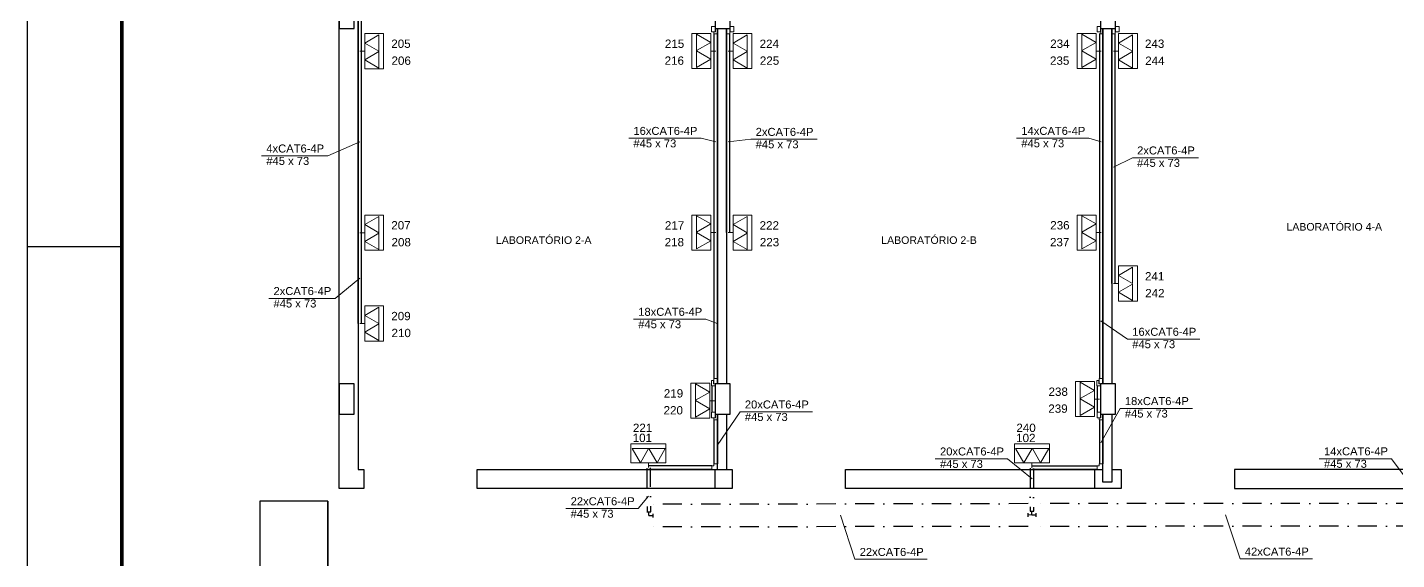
# Model space of a CAD drawing. Header units: millimetres. Extents: x 55 to 8505, y 218 to 3188.
# Drawn here: x 55 to 1867, y 1290 to 1993 of the extents above; entities that cross this region are included whole.
import ezdxf

# ---------------------------------------------------------------- set-up
doc = ezdxf.new("R2010")
doc.units = ezdxf.units.MM
doc.linetypes.add('ACAD_ISO03W100', pattern=[30, 12, -18])
doc.linetypes.add('DASHDOT', pattern=[25.4, 12.7, -6.35, 0, -6.35])
doc.layers.add('ARQ', color=8, linetype='Continuous')
doc.layers.add('LEGENDA', color=7, linetype='Continuous')
for name, color, linetype, lineweight in [('CE-Textos pontos', 5, 'Continuous', 20), ('EL-Condutos', 4, 'Continuous', 30), ('M-Condutos', 6, 'Continuous', 30), ('M-Textos fios', 7, 'Continuous', 20), ('P-SIMBOL', 5, 'Continuous', 20)]:
    doc.layers.add(name, color=color, linetype=linetype, lineweight=lineweight)
doc.styles.add('Arial', font='Arial.ttf')

# ---------------------------------------------------------------- blocks, each defined once
blk = doc.blocks.new('A1 sem aba')
at = {"layer": 'LEGENDA'}
blk.add_line((-166.5, 29.7), (-169, 29.7), dxfattribs=at)
blk.add_lwpolyline([(-169, 59.4), (0, 59.4), (0, 0), (-169, 0), (-169, 59.4)], close=True, dxfattribs=at)
at = {"layer": 'LEGENDA', "const_width": 0.1}
blk.add_lwpolyline([(-1, 58.4), (-1, 1), (-166.5, 1), (-166.5, 58.4)], close=True, dxfattribs=at)
blk = doc.blocks.new('A$C5A5A13F7')
at = {"layer": 'EL-Condutos', "linetype": 'Continuous'}
for p, q in [((517.1, 607.9), (517.5, 607.9)), ((517.1, 603.4), (517.5, 603.4)), ((1027.1, 607.9), (1027.5, 607.9)), ((1027.1, 603.4), (1027.5, 603.4))]:
    blk.add_line(p, q, dxfattribs=at)
at = {"layer": 'P-SIMBOL'}
for points in [[(497.5, 603.3), (497.5, 608), (497.5, 610.6), (492.9, 610.6), (492.9, 603.3), (497.9, 603.3), (497.9, 608)], [(495.9, 600.7), (500.5, 600.7), (500.5, 608), (497.5, 608)], [(495.9, 603.3), (495.9, 600.7)], [(517.1, 600.7), (512.5, 600.7), (512.5, 608), (517.5, 608)], [(517.5, 603.3), (517.5, 608), (517.5, 610.7), (522.1, 610.7), (522.1, 603.3), (517.1, 603.3), (517.1, 608)], [(517.1, 603.3), (517.1, 600.7)], [(1007.5, 603.3), (1007.5, 608), (1007.5, 610.7), (1002.9, 610.7), (1002.9, 603.3), (1007.9, 603.3), (1007.9, 608)], [(1005.9, 600.7), (1010.5, 600.7), (1010.5, 608), (1007.5, 608)], [(1007.9, 603.3), (1007.9, 600.7)], [(1027.1, 600.7), (1022.5, 600.7), (1022.5, 608), (1027.5, 608)], [(1027.5, 603.3), (1027.5, 608), (1027.5, 610.7), (1032.1, 610.7), (1032.1, 603.3), (1027.1, 603.3), (1027.1, 608)], [(1027.1, 603.3), (1027.1, 600.7)], [(495.9, 138), (495.9, 142.7), (495.9, 145.4), (500.5, 145.4), (500.5, 138), (495.5, 138), (495.5, 142.7)], [(1005.9, 138), (1005.9, 142.7), (1005.9, 145.4), (1010.5, 145.4), (1010.5, 138), (1005.5, 138), (1005.5, 142.7)], [(497.5, 135.4), (492.8, 135.4), (492.8, 142.7), (495.9, 142.7)], [(497.5, 138), (497.5, 135.4)], [(1007.5, 135.4), (1002.8, 135.4), (1002.8, 142.7), (1005.9, 142.7)], [(1007.5, 138), (1007.5, 135.4)], [(497.5, 93.3), (497.5, 98), (497.5, 100.6), (492.9, 100.6), (492.9, 93.3), (497.9, 93.3), (497.9, 98)], [(495.9, 90.7), (500.5, 90.7), (500.5, 98), (497.5, 98)], [(495.9, 93.3), (495.9, 90.7)], [(1007.5, 93.3), (1007.5, 98), (1007.5, 100.7), (1002.9, 100.7), (1002.9, 93.3), (1007.9, 93.3), (1007.9, 98)], [(1005.9, 90.7), (1010.5, 90.7), (1010.5, 98), (1007.5, 98)], [(1005.9, 93.3), (1005.9, 90.7)]]:
    blk.add_lwpolyline(points, dxfattribs=at)

msp = doc.modelspace()

# ---------------------------------------------------------------- linework, layer by layer
at = {"layer": 'ARQ', "color": 8, "linetype": 'Continuous'}
for p, q in [((467.555, 1971.828), (467.555, 2616.828)), ((492.555, 2591.828), (492.555, 1971.828)), ((467.555, 1383.828), (467.555, 1971.828)), ((492.555, 1971.828), (492.555, 1408.828)), ((968.055, 1408.828), (968.055, 1481.828)), ((980.055, 1481.828), (980.055, 1408.828)), ((492.555, 1408.828), (500.055, 1408.828)), ((500.055, 1408.828), (500.055, 1383.828)), ((650.055, 1383.828), (650.055, 1408.828)), ((650.055, 1408.828), (987.555, 1408.828)), ((987.555, 1408.828), (987.555, 1383.828)), ((2012.555, 1408.828), (1652.555, 1408.828)), ((1652.555, 1408.828), (1652.555, 1383.828)), ((500.055, 1383.828), (467.555, 1383.828)), ((987.555, 1383.828), (650.055, 1383.828)), ((1652.555, 1383.828), (2012.555, 1383.828))]:
    msp.add_line(p, q, dxfattribs=at)
at = {"layer": 'ARQ', "color": 8}
msp.add_line((452.555, 1366.828), (452.555, 1146.828), dxfattribs=at)
at = {"layer": 'ARQ', "color": 8, "linetype": 'Continuous'}
for points in [[(467.556, 1991.828), (487.556, 1991.828), (487.556, 2031.828), (467.556, 2031.828), (467.556, 1991.828)], [(965.056, 1991.828), (985.056, 1991.828), (985.056, 2031.828), (965.056, 2031.828), (965.056, 1991.828)], [(1475.056, 1991.828), (1495.056, 1991.828), (1495.056, 2031.828), (1475.056, 2031.828), (1475.056, 1991.828)], [(467.556, 1481.828), (487.556, 1481.828), (487.556, 1521.828), (467.556, 1521.828), (467.556, 1481.828)], [(965.056, 1481.828), (985.056, 1481.828), (985.056, 1521.828), (965.056, 1521.828), (965.056, 1481.828)], [(1475.056, 1481.828), (1495.056, 1481.828), (1495.056, 1521.828), (1475.056, 1521.828), (1475.056, 1481.828)], [(1490.055, 1481.828), (1490.055, 1408.828), (1502.555, 1408.828), (1502.555, 1383.828), (1137.556, 1383.828), (1137.556, 1408.828), (1361.711, 1408.828)], [(1361.711, 1408.828), (1478.055, 1408.828), (1478.055, 1481.828)]]:
    msp.add_lwpolyline(points, dxfattribs=at)
at = {"layer": 'ARQ', "color": 8}
for points in [[(968.055, 1521.828), (968.055, 1991.828), (980.055, 1991.828), (980.055, 1521.828)], [(1490.055, 1481.828), (1490.055, 1391.828), (1478.055, 1391.828), (1478.055, 1481.828)], [(452.555, 1366.828), (362.555, 1366.828), (362.555, 1004.828), (452.555, 1004.828)]]:
    msp.add_lwpolyline(points, close=True, dxfattribs=at)
at = {"layer": 'ARQ', "color": 8, "linetype": 'Continuous'}
for points in [[(968.055, 1521.828), (968.055, 1991.828), (980.055, 1991.828), (980.055, 1521.828)], [(1490.055, 1991.828), (1490.055, 1521.828), (1478.055, 1521.828), (1478.055, 1991.828)]]:
    msp.add_lwpolyline(points, close=True, dxfattribs=at)
at = {"layer": 'ARQ', "color": 8}
for points in [[(1478.055, 1521.828), (1478.055, 1991.828), (1490.055, 1991.828), (1490.055, 1521.828)], [(968.055, 1408.828), (968.055, 1481.828), (980.055, 1481.828), (980.055, 1408.828)], [(965.055, 1383.828), (965.055, 1408.828)], [(1467.555, 1383.828), (1467.555, 1408.828)], [(452.555, 1366.828), (362.555, 1366.828), (362.555, 1146.828)]]:
    msp.add_lwpolyline(points, dxfattribs=at)
at = {"layer": 'ARQ', "color": 8, "linetype": 'ACAD_ISO03W100'}
msp.add_lwpolyline([(500.055, 1397.828), (500.055, 1394.828)], dxfattribs=at)
at = {"layer": 'CE-Textos pontos'}
for p, q in [((960.82, 1413.566), (960.785, 1408.863)), ((963.505, 1413.566), (960.82, 1413.566)), ((963.505, 1416.182), (968.14, 1416.217)), ((963.505, 1413.566), (963.505, 1416.182)), ((968.105, 1408.828), (968.14, 1416.217)), ((1470.82, 1413.447), (1470.785, 1408.745)), ((1473.505, 1413.447), (1470.82, 1413.447)), ((1473.505, 1416.063), (1478.14, 1416.099)), ((1473.505, 1413.447), (1473.505, 1416.063)), ((1478.105, 1408.709), (1478.14, 1416.099)), ((968.105, 1408.828), (960.785, 1408.863)), ((1478.105, 1408.709), (1470.785, 1408.745))]:
    msp.add_line(p, q, dxfattribs=at)
at = {"layer": 'M-Condutos', "linetype": 'Continuous'}
for p, q in [((492.603, 1961.793), (492.603, 2201.793)), ((497.103, 1961.793), (497.103, 2201.793)), ((963.555, 1984.493), (963.555, 1961.828)), ((968.055, 1991.828), (968.055, 1961.828)), ((980.055, 1961.828), (980.055, 1991.828)), ((984.555, 1961.828), (984.555, 1984.493)), ((1473.555, 1984.493), (1473.555, 1961.828)), ((1478.055, 1991.828), (1478.055, 1961.828)), ((1490.055, 1961.828), (1490.055, 1991.828)), ((1494.555, 1961.828), (1494.555, 1984.493)), ((492.603, 1721.793), (492.603, 1961.793)), ((497.103, 1721.793), (497.103, 1961.793)), ((963.555, 1961.828), (963.555, 1721.828)), ((968.055, 1961.828), (968.055, 1721.828)), ((980.055, 1721.828), (980.055, 1961.828)), ((984.555, 1721.828), (984.555, 1961.828)), ((1473.555, 1961.828), (1473.555, 1721.828)), ((1478.055, 1961.828), (1478.055, 1721.828)), ((1490.055, 1654.588), (1490.055, 1961.828)), ((1494.555, 1654.588), (1494.555, 1961.828)), ((492.603, 1601.793), (492.603, 1721.793)), ((497.103, 1601.793), (497.103, 1721.793)), ((963.555, 1721.828), (963.555, 1529.218)), ((968.055, 1721.828), (968.055, 1521.828)), ((1473.555, 1721.828), (1473.555, 1529.218)), ((1478.055, 1721.828), (1478.055, 1521.828)), ((960.566, 1519.186), (960.564, 1484.471)), ((965.055, 1519.186), (965.053, 1484.471)), ((1470.566, 1519.213), (1470.564, 1484.498)), ((1475.055, 1519.213), (1475.053, 1484.498)), ((963.555, 1474.493), (963.555, 1416.182)), ((968.055, 1481.828), (968.055, 1416.217)), ((1473.555, 1474.493), (1473.555, 1416.064)), ((1478.055, 1481.828), (1478.055, 1416.098)), ((960.82, 1413.462), (876.799, 1413.444)), ((960.786, 1408.947), (876.799, 1408.944)), ((1470.32, 1413.328), (1384.295, 1413.328)), ((1470.285, 1408.828), (1384.295, 1408.828)), ((874.873, 1352.727), (879.873, 1352.796)), ((877.442, 1347.762), (877.373, 1352.762)), ((877.442, 1347.762), (882.442, 1347.77)), ((882.438, 1350.27), (882.446, 1345.27)), ((1379.3, 1346.075), (1379.29, 1351.075)), ((1384.295, 1348.584), (1379.295, 1348.575)), ((1381.795, 1353.584), (1386.795, 1353.584)), ((1384.295, 1348.584), (1384.295, 1353.584)), ((1384.295, 1348.584), (1389.295, 1348.584)), ((1389.295, 1351.084), (1389.295, 1346.084))]:
    msp.add_line(p, q, dxfattribs=at)
at = {"layer": 'M-Condutos', "linetype": 'DASHDOT', "ltscale": 2}
for p, q in [((874.549, 1410.494), (875.123, 1352.73)), ((879.049, 1411.018), (879.623, 1352.793)), ((1382.045, 1410.335), (1382.045, 1353.584)), ((1386.545, 1409.957), (1386.545, 1353.584)), ((1379.27, 1363.575), (882.418, 1362.77)), ((1891.795, 1363.626), (1389.295, 1363.584)), ((1379.32, 1333.576), (882.467, 1332.77)), ((1891.795, 1333.626), (1389.295, 1333.584))]:
    msp.add_line(p, q, dxfattribs=at)
at = {"layer": 'M-Textos fios'}
for p, q in [((494.853, 1841.793), (452.582, 1823.424)), ((946.433, 1846.626), (850.676, 1846.626)), ((946.433, 1846.626), (850.676, 1846.626)), ((965.805, 1841.828), (946.433, 1846.626)), ((982.305, 1841.828), (1012.485, 1845.333)), ((1012.485, 1845.333), (1100.145, 1845.333)), ((1012.485, 1845.333), (1100.145, 1845.333)), ((1459.81, 1846.684), (1364.055, 1846.684)), ((1459.81, 1846.684), (1364.055, 1846.684)), ((1475.805, 1841.828), (1459.81, 1846.684)), ((452.582, 1823.424), (364.923, 1823.424)), ((452.582, 1823.424), (364.923, 1823.424)), ((1492.305, 1808.208), (1517.275, 1820.839)), ((1517.275, 1820.839), (1604.935, 1820.839)), ((1517.275, 1820.839), (1604.935, 1820.839)), ((494.853, 1661.793), (462.015, 1634.934)), ((462.015, 1634.934), (374.357, 1634.934)), ((462.015, 1634.934), (374.357, 1634.934)), ((952.815, 1607.503), (857.058, 1607.503)), ((952.815, 1607.503), (857.058, 1607.503)), ((967.805, 1601.828), (952.815, 1607.503)), ((1475.305, 1605.183), (1510.855, 1581.081)), ((1510.855, 1581.081), (1606.615, 1581.081)), ((1510.855, 1581.081), (1606.615, 1581.081)), ((1475.305, 1443.809), (1501.04, 1489.467)), ((1501.04, 1489.467), (1596.795, 1489.467)), ((1501.04, 1489.467), (1596.795, 1489.467)), ((967.805, 1440.454), (998.135, 1484.965)), ((998.135, 1484.965), (1093.89, 1484.965)), ((998.135, 1484.965), (1093.89, 1484.965)), ((1352.164, 1422.853), (1256.404, 1422.853)), ((1352.164, 1422.853), (1256.404, 1422.853)), ((1384.438, 1396.303), (1352.164, 1422.853)), ((1860.33, 1423.039), (1764.575, 1423.039)), ((1860.33, 1423.039), (1764.575, 1423.039)), ((1896.795, 1373.852), (1860.33, 1423.039)), ((877.086, 1373.418), (863.387, 1357.023)), ((863.387, 1357.023), (767.631, 1357.023)), ((863.387, 1357.023), (767.631, 1357.023)), ((1130.87, 1348.173), (1150.15, 1290.059)), ((1640.545, 1348.605), (1659.825, 1290.492)), ((1150.15, 1290.059), (1245.905, 1290.059)), ((1150.15, 1290.059), (1245.905, 1290.059)), ((1659.825, 1290.492), (1755.585, 1290.492)), ((1659.825, 1290.492), (1755.585, 1290.492))]:
    msp.add_line(p, q, dxfattribs=at)
at = {"layer": 'P-SIMBOL', "color": 1}
for p, q in [((501.403, 1972.493), (501.403, 1984.993)), ((513.903, 1984.993), (501.403, 1984.993)), ((501.403, 1972.493), (520.153, 1983.343)), ((513.903, 1984.993), (526.403, 1984.993)), ((520.153, 1983.343), (520.153, 1961.643)), ((526.403, 1972.493), (526.403, 1984.993)), ((934.255, 1951.128), (934.255, 1985.028)), ((946.755, 1985.028), (934.255, 1985.028)), ((940.505, 1984.178), (959.255, 1973.328)), ((940.505, 1962.478), (940.505, 1984.178)), ((946.755, 1985.028), (959.255, 1985.028)), ((959.255, 1951.128), (959.255, 1985.028)), ((988.855, 1972.528), (988.855, 1985.028)), ((1001.355, 1985.028), (988.855, 1985.028)), ((988.855, 1972.528), (1007.605, 1983.378)), ((1001.355, 1985.028), (1013.855, 1985.028)), ((1007.605, 1983.378), (1007.605, 1961.678)), ((1013.855, 1972.528), (1013.855, 1985.028)), ((1444.255, 1951.128), (1444.255, 1985.028)), ((1456.755, 1985.028), (1444.255, 1985.028)), ((1450.505, 1984.178), (1469.255, 1973.328)), ((1450.505, 1962.478), (1450.505, 1984.178)), ((1456.755, 1985.028), (1469.255, 1985.028)), ((1469.255, 1951.128), (1469.255, 1985.028)), ((1498.855, 1972.528), (1498.855, 1985.028)), ((1511.355, 1985.028), (1498.855, 1985.028)), ((1498.855, 1972.528), (1517.605, 1983.378)), ((1511.355, 1985.028), (1523.855, 1985.028)), ((1517.605, 1983.378), (1517.605, 1961.678)), ((1523.855, 1972.528), (1523.855, 1985.028)), ((501.403, 1961.793), (494.853, 1961.793)), ((501.403, 1972.493), (501.403, 1938.593)), ((520.153, 1961.643), (501.403, 1972.493)), ((501.403, 1950.293), (520.153, 1961.143)), ((520.153, 1961.143), (520.153, 1939.443)), ((526.403, 1972.493), (526.403, 1938.593)), ((959.255, 1973.328), (940.505, 1962.478)), ((940.505, 1961.978), (959.255, 1951.128)), ((940.505, 1940.278), (940.505, 1961.978)), ((959.255, 1961.828), (965.805, 1961.828)), ((988.855, 1961.828), (982.305, 1961.828)), ((988.855, 1972.528), (988.855, 1938.628)), ((1007.605, 1961.678), (988.855, 1972.528)), ((988.855, 1950.328), (1007.605, 1961.178)), ((1007.605, 1961.178), (1007.605, 1939.478)), ((1013.855, 1972.528), (1013.855, 1938.628)), ((1469.255, 1973.328), (1450.505, 1962.478)), ((1450.505, 1961.978), (1469.255, 1951.128)), ((1450.505, 1940.278), (1450.505, 1961.978)), ((1469.255, 1961.828), (1475.805, 1961.828)), ((1498.855, 1961.828), (1492.305, 1961.828)), ((1498.855, 1972.528), (1498.855, 1938.628)), ((1517.605, 1961.678), (1498.855, 1972.528)), ((1498.855, 1950.328), (1517.605, 1961.178)), ((1517.605, 1961.178), (1517.605, 1939.478)), ((1523.855, 1972.528), (1523.855, 1938.628)), ((520.153, 1939.443), (501.403, 1950.293)), ((934.255, 1951.128), (934.255, 1938.628)), ((959.255, 1951.128), (940.505, 1940.278)), ((959.255, 1951.128), (959.255, 1938.628)), ((1007.605, 1939.478), (988.855, 1950.328)), ((1444.255, 1951.128), (1444.255, 1938.628)), ((1469.255, 1951.128), (1450.505, 1940.278)), ((1469.255, 1951.128), (1469.255, 1938.628)), ((1517.605, 1939.478), (1498.855, 1950.328)), ((513.903, 1938.593), (501.403, 1938.593)), ((513.903, 1938.593), (526.403, 1938.593)), ((946.755, 1938.628), (934.255, 1938.628)), ((946.755, 1938.628), (959.255, 1938.628)), ((1001.355, 1938.628), (988.855, 1938.628)), ((1001.355, 1938.628), (1013.855, 1938.628)), ((1456.755, 1938.628), (1444.255, 1938.628)), ((1456.755, 1938.628), (1469.255, 1938.628)), ((1511.355, 1938.628), (1498.855, 1938.628)), ((1511.355, 1938.628), (1523.855, 1938.628)), ((501.403, 1732.493), (501.403, 1744.993)), ((513.903, 1744.993), (501.403, 1744.993)), ((501.403, 1732.493), (520.153, 1743.343)), ((513.903, 1744.993), (526.403, 1744.993)), ((520.153, 1743.343), (520.153, 1721.643)), ((526.403, 1732.493), (526.403, 1744.993)), ((934.255, 1711.128), (934.255, 1745.028)), ((946.755, 1745.028), (934.255, 1745.028)), ((940.505, 1744.178), (959.255, 1733.328)), ((940.505, 1722.478), (940.505, 1744.178)), ((946.755, 1745.028), (959.255, 1745.028)), ((959.255, 1711.128), (959.255, 1745.028)), ((988.855, 1732.528), (988.855, 1745.028)), ((1001.355, 1745.028), (988.855, 1745.028)), ((988.855, 1732.528), (1007.605, 1743.378)), ((1001.355, 1745.028), (1013.855, 1745.028)), ((1007.605, 1743.378), (1007.605, 1721.678)), ((1013.855, 1732.528), (1013.855, 1745.028)), ((1444.255, 1711.128), (1444.255, 1745.028)), ((1456.755, 1745.028), (1444.255, 1745.028)), ((1450.505, 1744.178), (1469.255, 1733.328)), ((1450.505, 1722.478), (1450.505, 1744.178)), ((1456.755, 1745.028), (1469.255, 1745.028)), ((1469.255, 1711.128), (1469.255, 1745.028)), ((501.403, 1721.793), (494.853, 1721.793)), ((501.403, 1732.493), (501.403, 1698.593)), ((520.153, 1721.643), (501.403, 1732.493)), ((526.403, 1732.493), (526.403, 1698.593)), ((959.255, 1733.328), (940.505, 1722.478)), ((940.505, 1721.978), (959.255, 1711.128)), ((940.505, 1700.278), (940.505, 1721.978)), ((959.255, 1721.828), (965.805, 1721.828)), ((988.855, 1721.828), (982.305, 1721.828)), ((988.855, 1732.528), (988.855, 1698.628)), ((1007.605, 1721.678), (988.855, 1732.528)), ((1013.855, 1732.528), (1013.855, 1698.628)), ((1469.255, 1733.328), (1450.505, 1722.478)), ((1450.505, 1721.978), (1469.255, 1711.128)), ((1450.505, 1700.278), (1450.505, 1721.978)), ((1469.255, 1721.828), (1475.805, 1721.828)), ((501.403, 1710.293), (520.153, 1721.143)), ((520.153, 1699.443), (501.403, 1710.293)), ((520.153, 1721.143), (520.153, 1699.443)), ((934.255, 1711.128), (934.255, 1698.628)), ((959.255, 1711.128), (940.505, 1700.278)), ((959.255, 1711.128), (959.255, 1698.628)), ((988.855, 1710.328), (1007.605, 1721.178)), ((1007.605, 1699.478), (988.855, 1710.328)), ((1007.605, 1721.178), (1007.605, 1699.478)), ((1444.255, 1711.128), (1444.255, 1698.628)), ((1469.255, 1711.128), (1450.505, 1700.278)), ((1469.255, 1711.128), (1469.255, 1698.628)), ((513.903, 1698.593), (501.403, 1698.593)), ((513.903, 1698.593), (526.403, 1698.593)), ((946.755, 1698.628), (934.255, 1698.628)), ((946.755, 1698.628), (959.255, 1698.628)), ((1001.355, 1698.628), (988.855, 1698.628)), ((1001.355, 1698.628), (1013.855, 1698.628)), ((1456.755, 1698.628), (1444.255, 1698.628)), ((1456.755, 1698.628), (1469.255, 1698.628)), ((1498.855, 1665.288), (1498.855, 1677.788)), ((1511.355, 1677.788), (1498.855, 1677.788)), ((1498.855, 1665.288), (1517.605, 1676.138)), ((1511.355, 1677.788), (1523.855, 1677.788)), ((1517.605, 1676.138), (1517.605, 1654.438)), ((1523.855, 1665.288), (1523.855, 1677.788)), ((1498.855, 1654.588), (1492.305, 1654.588)), ((1498.855, 1665.288), (1498.855, 1631.388)), ((1517.605, 1654.438), (1498.855, 1665.288)), ((1498.855, 1643.088), (1517.605, 1653.938)), ((1517.605, 1653.938), (1517.605, 1632.238)), ((1523.855, 1665.288), (1523.855, 1631.388)), ((1517.605, 1632.238), (1498.855, 1643.088)), ((1511.355, 1631.388), (1498.855, 1631.388)), ((1511.355, 1631.388), (1523.855, 1631.388)), ((501.403, 1612.493), (501.403, 1624.993)), ((513.903, 1624.993), (501.403, 1624.993)), ((501.403, 1612.493), (520.153, 1623.343)), ((513.903, 1624.993), (526.403, 1624.993)), ((520.153, 1623.343), (520.153, 1601.643)), ((526.403, 1612.493), (526.403, 1624.993)), ((501.403, 1601.793), (494.853, 1601.793)), ((501.403, 1612.493), (501.403, 1578.593)), ((520.153, 1601.643), (501.403, 1612.493)), ((501.403, 1590.293), (520.153, 1601.143)), ((520.153, 1601.143), (520.153, 1579.443)), ((526.403, 1612.493), (526.403, 1578.593)), ((520.153, 1579.443), (501.403, 1590.293)), ((513.903, 1578.593), (501.403, 1578.593)), ((513.903, 1578.593), (526.403, 1578.593)), ((932.86, 1488.904), (932.86, 1522.804)), ((945.36, 1522.804), (932.86, 1522.804)), ((945.36, 1522.804), (957.86, 1522.804)), ((957.86, 1488.904), (957.86, 1522.804)), ((1441.995, 1491.108), (1441.995, 1525.008)), ((1454.495, 1525.008), (1441.995, 1525.008)), ((1448.245, 1524.158), (1466.995, 1513.308)), ((1448.245, 1502.458), (1448.245, 1524.158)), ((1454.495, 1525.008), (1466.995, 1525.008)), ((1466.995, 1491.108), (1466.995, 1525.008)), ((939.11, 1521.954), (957.86, 1511.104)), ((939.11, 1500.254), (939.11, 1521.954)), ((957.86, 1511.104), (939.11, 1500.254)), ((1466.995, 1513.308), (1448.245, 1502.458)), ((932.86, 1488.904), (932.86, 1476.404)), ((939.11, 1499.754), (957.86, 1488.904)), ((939.11, 1478.054), (939.11, 1499.754)), ((957.86, 1488.904), (939.11, 1478.054)), ((957.86, 1499.604), (964.41, 1499.604)), ((957.86, 1488.904), (957.86, 1476.404)), ((1441.995, 1491.108), (1441.995, 1478.608)), ((1448.245, 1501.958), (1466.995, 1491.108)), ((1448.245, 1480.258), (1448.245, 1501.958)), ((1466.995, 1491.108), (1448.245, 1480.258)), ((1466.995, 1501.808), (1473.545, 1501.808)), ((1466.995, 1491.108), (1466.995, 1478.608)), ((945.36, 1476.404), (932.86, 1476.404)), ((945.36, 1476.404), (957.86, 1476.404)), ((1454.495, 1478.608), (1441.995, 1478.608)), ((1454.495, 1478.608), (1466.995, 1478.608)), ((866.099, 1442.744), (853.599, 1442.744)), ((853.599, 1430.244), (853.599, 1442.744)), ((866.099, 1417.744), (855.249, 1436.494)), ((855.249, 1436.494), (876.949, 1436.494)), ((866.099, 1442.744), (899.999, 1442.744)), ((876.949, 1436.494), (866.099, 1417.744)), ((888.299, 1417.744), (877.449, 1436.494)), ((877.449, 1436.494), (899.149, 1436.494)), ((899.149, 1436.494), (888.299, 1417.744)), ((899.999, 1430.244), (899.999, 1442.744)), ((1373.595, 1442.628), (1361.095, 1442.628)), ((1361.095, 1430.128), (1361.095, 1442.628)), ((1373.595, 1417.628), (1362.745, 1436.378)), ((1362.745, 1436.378), (1384.445, 1436.378)), ((1373.595, 1442.628), (1407.495, 1442.628)), ((1384.445, 1436.378), (1373.595, 1417.628)), ((1395.795, 1417.628), (1384.945, 1436.378)), ((1384.945, 1436.378), (1406.645, 1436.378)), ((1406.645, 1436.378), (1395.795, 1417.628)), ((1407.495, 1430.128), (1407.495, 1442.628)), ((853.599, 1430.244), (853.599, 1417.744)), ((866.099, 1417.744), (853.599, 1417.744)), ((866.099, 1417.744), (899.999, 1417.744)), ((876.799, 1417.744), (876.799, 1411.194)), ((899.999, 1430.244), (899.999, 1417.744)), ((1361.095, 1430.128), (1361.095, 1417.628)), ((1373.595, 1417.628), (1361.095, 1417.628)), ((1373.595, 1417.628), (1407.495, 1417.628)), ((1384.295, 1417.628), (1384.295, 1411.078)), ((1407.495, 1430.128), (1407.495, 1417.628))]:
    msp.add_line(p, q, dxfattribs=at)

# ---------------------------------------------------------------- block references
msp.add_blockref('A$C5A5A13F7', (467.555, 1383.828))
at = {"layer": 'LEGENDA', "xscale": 49.99999999947613, "yscale": 49.99999999947613, "zscale": 49.99999999947613}
msp.add_blockref('A1 sem aba', (8504.901, 218.18), dxfattribs=at)

# ---------------------------------------------------------------- texts
at = {"layer": 'ARQ', "color": 8, "char_height": 10, "attachment_point": 2, "style": 'Arial'}
for s, insert, width in [('LABORATÓRIO 4-A ', (1784.439, 1734.538), 126.55525), ('LABORATÓRIO 2-A ', (738.202, 1716.939), 126.55525), ('LABORATÓRIO 2-B ', (1248.131, 1716.945), 126.53479)]:
    msp.add_mtext(s, dxfattribs=dict(at, insert=insert, width=width))
at = {"layer": 'CE-Textos pontos', "char_height": 11, "width": 63.54, "attachment_point": 8, "line_spacing_factor": 0.798, "style": 'Arial'}
for s, insert in [('205', (549.303, 1965.918)), ('215', (911.355, 1965.953)), ('224', (1036.755, 1965.953)), ('234', (1421.355, 1965.953)), ('243', (1546.755, 1965.953)), ('206', (549.603, 1943.568)), ('216', (911.055, 1943.603)), ('225', (1037.055, 1943.603)), ('235', (1421.055, 1943.603)), ('244', (1547.055, 1943.603)), ('207', (549.303, 1725.918)), ('217', (911.355, 1725.953)), ('222', (1036.755, 1725.953)), ('236', (1421.355, 1725.953)), ('208', (549.603, 1703.568)), ('218', (911.055, 1703.603)), ('223', (1037.055, 1703.603)), ('237', (1421.055, 1703.603)), ('241', (1546.755, 1658.703)), ('242', (1547.055, 1636.353)), ('209', (549.303, 1605.918)), ('210', (549.603, 1583.568)), ('219', (909.96, 1503.729)), ('238', (1419.095, 1505.923)), ('220', (909.66, 1481.379)), ('239', (1418.795, 1483.573)), ('221', (869.055, 1458.267)), ('240', (1376.555, 1458.148)), ('101', (868.755, 1444.921)), ('102', (1376.255, 1444.803))]:
    msp.add_mtext(s, dxfattribs=dict(at, insert=insert))
at = {"layer": 'M-Textos fios', "char_height": 10.59, "attachment_point": 7, "line_spacing_factor": 0.798, "style": 'Arial'}
for s, insert, width in [('16xCAT6-4P', (856.905, 1850.873), 127.08), ('2xCAT6-4P', (1018.755, 1849.573), 114.372), ('14xCAT6-4P', (1370.305, 1850.923), 127.08), ('4xCAT6-4P', (371.153, 1827.638), 114.372), ('#45 x 73', (856.905, 1834.423), 101.664), ('#45 x 73', (1018.755, 1833.173), 101.664), ('#45 x 73', (1370.305, 1834.523), 101.664), ('2xCAT6-4P', (1523.505, 1825.073), 114.372), ('#45 x 73', (371.153, 1811.238), 101.664), ('#45 x 73', (1523.505, 1808.673), 101.664), ('2xCAT6-4P', (380.603, 1639.188), 114.372), ('#45 x 73', (380.603, 1622.738), 101.664), ('18xCAT6-4P', (863.305, 1611.723), 127.08), ('#45 x 73', (863.305, 1595.323), 101.664), ('16xCAT6-4P', (1517.105, 1585.323), 127.08), ('#45 x 73', (1517.105, 1568.923), 101.664), ('18xCAT6-4P', (1507.305, 1493.723), 127.08), ('20xCAT6-4P', (1004.405, 1489.223), 127.08), ('#45 x 73', (1507.305, 1477.273), 101.664), ('#45 x 73', (1004.405, 1472.773), 101.664), ('20xCAT6-4P', (1262.679, 1427.11), 127.08), ('14xCAT6-4P', (1770.845, 1427.297), 127.08), ('#45 x 73', (1262.679, 1410.66), 101.664), ('#45 x 73', (1770.845, 1410.847), 101.664), ('22xCAT6-4P', (773.893, 1361.273), 127.08), ('#45 x 73', (773.893, 1344.823), 101.664), ('22xCAT6-4P', (1156.405, 1294.273), 127.08), ('42xCAT6-4P', (1666.055, 1294.723), 127.08)]:
    msp.add_mtext(s, dxfattribs=dict(at, insert=insert, width=width))

doc.saveas('drawing.dxf')
